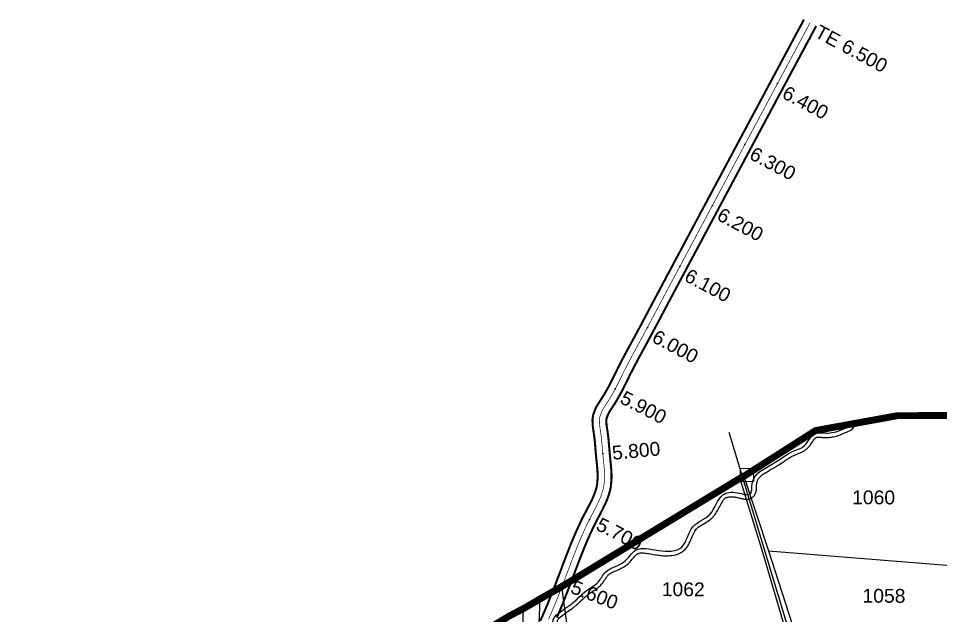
# Model space of a CAD drawing. Header units: inches. Extents: x 177544 to 239871, y 1610424 to 1630335.
# Drawn here: x 184402 to 185735, y 1623132 to 1623996 of the extents above; entities that cross this region are included whole.
import ezdxf
from ezdxf.enums import TextEntityAlignment as Align

# ---------------------------------------------------------------- set-up
doc = ezdxf.new("R2010")
doc.units = ezdxf.units.IN
doc.header["$MEASUREMENT"] = 0
doc.linetypes.add('DASHED2', pattern=[0.375, 0.25, -0.125])
doc.linetypes.add('HIDDEN2', pattern=[0.1875, 0.125, -0.0625])
for name, color, linetype in [('BOUNDRY STONES', 240, 'Continuous'), ('CANAL1', 7, 'Continuous'), ('CSMark', 72, 'Continuous'), ('PLOT', 7, 'Continuous'), ('PLOT NO', 7, 'Continuous'), ('ROAD', 1, 'Continuous'), ('STREAM', 4, 'Continuous'), ('VILLAGE BOUNDRY', 5, 'Continuous')]:
    doc.layers.add(name, color=color, linetype=linetype)
doc.styles.get("Standard").update_dxf_attribs({"font": 'arial.ttf'})

msp = doc.modelspace()

# ---------------------------------------------------------------- linework, layer by layer
at = {"layer": 'BOUNDRY STONES'}
msp.add_lwpolyline([(185446.2, 1623345.3), (185464.4, 1623345.8), (185465, 1623326.5), (185446.8, 1623325.9)], close=True, dxfattribs=at)
at = {"layer": 'CANAL1', "color": 6, "linetype": 'ByBlock', "ltscale": 2, "const_width": 3}
for points in [[(185156.4, 1623124.6), (185159.3, 1623130.9), (185162.1, 1623137.3), (185164.9, 1623143.8), (185167.6, 1623150.2), (185170.2, 1623156.7), (185172.8, 1623163.2), (185175.4, 1623169.7), (185178, 1623176.3), (185180.5, 1623182.9), (185181.7, 1623186.2), (185185.5, 1623196), (185187.9, 1623202.6), (185190.4, 1623209.2), (185192.9, 1623215.8), (185195.5, 1623222.5), (185198.1, 1623229.1), (185200.7, 1623235.7), (185203.5, 1623242.4), (185206.3, 1623249), (185209.2, 1623255.6), (185212.2, 1623262.2), (185215.3, 1623268.8), (185218.5, 1623275.4), (185220.7, 1623279.6), (185225.3, 1623288.3), (185228.5, 1623294.6), (185231.6, 1623300.7), (185234.2, 1623306.8), (185236.4, 1623312.7), (185238.1, 1623318.6), (185238.8, 1623322.5), (185239.5, 1623330.6), (185239.5, 1623337), (185239, 1623344.9), (185238.5, 1623350.6), (185237.8, 1623357.6), (185237.1, 1623364.7), (185236.6, 1623369.6), (185235.9, 1623378.8), (185235.3, 1623385.7), (185234.3, 1623394), (185233.4, 1623399.5), (185232.4, 1623407.3), (185232, 1623415.6), (185232.9, 1623422.5), (185236.7, 1623432.6), (185240.9, 1623439.8), (185246, 1623447.6), (185248.8, 1623451.9), (185252.2, 1623457.9), (185255.5, 1623463.8), (185258.7, 1623469.9), (185261.8, 1623476.1), (185264.8, 1623482.4), (185268.9, 1623490.8), (185271.2, 1623495.1), (185274.4, 1623501.5), (185277.8, 1623507.8), (185281.1, 1623514.1), (185284.5, 1623520.4), (185287.9, 1623526.6), (185292.6, 1623535.2), (185294.7, 1623539.1), (185298, 1623545.3), (185301.4, 1623551.5), (185304.7, 1623557.7), (185308, 1623564), (185311.3, 1623570.2), (185314.6, 1623576.5), (185317.9, 1623582.7), (185321.2, 1623589), (185324.5, 1623595.2), (185327.8, 1623601.3), (185331.2, 1623607.7), (185334.5, 1623614), (185337.8, 1623620.2), (185341.1, 1623626.5), (185344.5, 1623632.7), (185347.8, 1623639), (185351.1, 1623645.2), (185354.5, 1623651.5), (185357.8, 1623657.7), (185361.2, 1623664), (185363.1, 1623667.5), (185367.8, 1623676.5), (185371.2, 1623682.7), (185374.5, 1623689), (185377.8, 1623695.2), (185381.1, 1623701.4), (185384.5, 1623707.7), (185387.8, 1623713.9), (185391.1, 1623720.2), (185394.5, 1623726.4), (185398.4, 1623733.7), (185401.1, 1623738.9), (185404.5, 1623745.2), (185407.8, 1623751.4), (185411.1, 1623757.7), (185414.5, 1623763.9), (185417.8, 1623770.1), (185421.1, 1623776.4), (185424.5, 1623782.6), (185427.8, 1623788.9), (185431.1, 1623795.1), (185434.5, 1623801.4), (185437.8, 1623807.6), (185441.1, 1623813.9), (185445.4, 1623821.9), (185447.8, 1623826.4), (185451.1, 1623832.6), (185454.5, 1623838.8), (185457.8, 1623845.1), (185461.1, 1623851.3), (185464.5, 1623857.6), (185467.8, 1623863.8), (185471.2, 1623870.1), (185474.5, 1623876.3), (185477.8, 1623882.5), (185480.8, 1623888.1), (185484.5, 1623895), (185487.8, 1623901.3), (185491.2, 1623907.5), (185494.5, 1623913.7), (185497.9, 1623920), (185501.2, 1623926.2), (185504.5, 1623932.5), (185507.9, 1623938.7), (185511.2, 1623945), (185514.6, 1623951.2), (185517.9, 1623957.4), (185521.2, 1623963.7), (185524.6, 1623969.9), (185527.9, 1623976.2), (185531.3, 1623982.4), (185534.6, 1623988.6), (185537.9, 1623994.9)], [(185180.5, 1623129.4), (185183.3, 1623136), (185186.1, 1623142.6), (185188.8, 1623149.2), (185191.4, 1623155.8), (185194, 1623162.5), (185196.6, 1623169.1), (185199.2, 1623175.7), (185200.4, 1623179.1), (185204.2, 1623189), (185206.6, 1623195.6), (185209.1, 1623202.1), (185211.6, 1623208.7), (185214.1, 1623215.2), (185216.7, 1623221.7), (185219.3, 1623228.2), (185221.9, 1623234.7), (185224.6, 1623241.1), (185227.4, 1623247.5), (185230.3, 1623253.8), (185233.3, 1623260.1), (185236.4, 1623266.4), (185238.4, 1623270.4), (185243, 1623279), (185246.4, 1623285.6), (185249.7, 1623292.3), (185252.8, 1623299.3), (185255.5, 1623306.5), (185257.6, 1623314), (185258.7, 1623319.7), (185259.5, 1623329.8), (185259.5, 1623337.7), (185259, 1623346.3), (185258.4, 1623352.5), (185257.7, 1623359.6), (185257, 1623366.6), (185256.6, 1623371.4), (185255.8, 1623380.5), (185255.2, 1623387.7), (185254.1, 1623396.7), (185253.2, 1623402.4), (185252.3, 1623409), (185252.1, 1623414.8), (185252.4, 1623417.7), (185254.8, 1623424), (185257.8, 1623429.2), (185262.8, 1623436.7), (185265.8, 1623441.5), (185269.6, 1623448), (185273.2, 1623454.5), (185276.5, 1623460.9), (185279.7, 1623467.3), (185282.8, 1623473.6), (185286.8, 1623481.8), (185289, 1623486), (185292.2, 1623492.2), (185295.4, 1623498.4), (185298.7, 1623504.6), (185302.1, 1623510.8), (185305.5, 1623517.1), (185310.2, 1623525.7), (185312.3, 1623529.6), (185315.6, 1623535.8), (185319, 1623542.1), (185322.3, 1623548.3), (185325.7, 1623554.6), (185329, 1623560.8), (185332.3, 1623567.1), (185335.6, 1623573.4), (185338.9, 1623579.6), (185342.2, 1623585.9), (185345.5, 1623592), (185348.8, 1623598.4), (185352.2, 1623604.6), (185355.5, 1623610.9), (185358.8, 1623617.1), (185362.1, 1623623.3), (185365.5, 1623629.6), (185368.8, 1623635.8), (185372.1, 1623642.1), (185375.5, 1623648.3), (185378.8, 1623654.6), (185380.7, 1623658.1), (185385.5, 1623667.1), (185388.8, 1623673.3), (185392.1, 1623679.5), (185395.5, 1623685.8), (185398.8, 1623692), (185402.1, 1623698.3), (185405.5, 1623704.5), (185408.8, 1623710.8), (185412.1, 1623717), (185416, 1623724.3), (185418.8, 1623729.5), (185422.1, 1623735.8), (185425.4, 1623742), (185428.8, 1623748.2), (185432.1, 1623754.5), (185435.4, 1623760.7), (185438.8, 1623767), (185442.1, 1623773.2), (185445.4, 1623779.5), (185448.8, 1623785.7), (185452.1, 1623792), (185455.4, 1623798.2), (185458.8, 1623804.4), (185463.1, 1623812.5), (185465.4, 1623816.9), (185468.8, 1623823.2), (185472.1, 1623829.4), (185475.4, 1623835.7), (185478.8, 1623841.9), (185482.1, 1623848.1), (185485.4, 1623854.4), (185488.8, 1623860.6), (185492.1, 1623866.9), (185495.5, 1623873.1), (185498.4, 1623878.7), (185502.1, 1623885.6), (185505.5, 1623891.8), (185508.8, 1623898.1), (185512.2, 1623904.3), (185515.5, 1623910.6), (185518.8, 1623916.8), (185522.2, 1623923), (185525.5, 1623929.3), (185528.9, 1623935.5), (185532.2, 1623941.8), (185535.5, 1623948), (185538.9, 1623954.2), (185542.2, 1623960.5), (185545.6, 1623966.7), (185548.9, 1623973), (185552.2, 1623979.2), (185555.6, 1623985.4)]]:
    msp.add_lwpolyline(points, dxfattribs=at)
at = {"layer": 'CANAL1', "color": 1, "linetype": 'HIDDEN2', "ltscale": 2, "const_width": 1}
msp.add_lwpolyline([(185168.5, 1623126.9), (185171.3, 1623133.3), (185174.1, 1623139.9), (185176.8, 1623146.4), (185179.5, 1623153), (185182.1, 1623159.5), (185184.7, 1623166.1), (185187.3, 1623172.7), (185189.8, 1623179.3), (185191.1, 1623182.7), (185194.8, 1623192.5), (185197.3, 1623199.1), (185199.8, 1623205.7), (185202.3, 1623212.3), (185204.8, 1623218.8), (185207.4, 1623225.4), (185210, 1623232), (185212.7, 1623238.5), (185215.5, 1623245), (185218.3, 1623251.5), (185221.2, 1623258), (185224.3, 1623264.5), (185227.5, 1623270.9), (185229.5, 1623275), (185234.1, 1623283.7), (185237.5, 1623290.1), (185240.6, 1623296.5), (185243.5, 1623303), (185245.9, 1623309.6), (185247.8, 1623316.3), (185248.7, 1623321.1), (185249.5, 1623330.2), (185249.5, 1623337.3), (185249, 1623345.6), (185248.5, 1623351.6), (185247.8, 1623358.6), (185247.1, 1623365.7), (185246.6, 1623370.5), (185245.8, 1623379.7), (185245.2, 1623386.7), (185244.2, 1623395.4), (185243.3, 1623401), (185242.3, 1623408.2), (185242.1, 1623415.2), (185242.7, 1623420.1), (185245.7, 1623428.3), (185249.3, 1623434.5), (185254.4, 1623442.2), (185257.3, 1623446.7), (185260.9, 1623452.9), (185264.3, 1623459.2), (185267.6, 1623465.4), (185270.7, 1623471.7), (185273.8, 1623478), (185277.9, 1623486.3), (185280.1, 1623490.6), (185283.3, 1623496.9), (185286.6, 1623503.1), (185289.9, 1623509.4), (185293.3, 1623515.6), (185296.7, 1623521.8), (185301.4, 1623530.4), (185303.5, 1623534.3), (185306.8, 1623540.5), (185310.2, 1623546.8), (185313.5, 1623553), (185316.8, 1623559.3), (185320.2, 1623565.5), (185323.5, 1623571.8), (185326.8, 1623578), (185330.1, 1623584.3), (185333.4, 1623590.5), (185336.6, 1623596.6), (185340, 1623603), (185343.3, 1623609.3), (185346.6, 1623615.5), (185350, 1623621.8), (185353.3, 1623628), (185356.6, 1623634.3), (185360, 1623640.5), (185363.3, 1623646.8), (185366.6, 1623653), (185370, 1623659.3), (185371.9, 1623662.8), (185376.6, 1623671.8), (185380, 1623678), (185383.3, 1623684.3), (185386.6, 1623690.5), (185390, 1623696.7), (185393.3, 1623703), (185396.6, 1623709.2), (185400, 1623715.5), (185403.3, 1623721.7), (185407.2, 1623729), (185410, 1623734.2), (185413.3, 1623740.5), (185416.6, 1623746.7), (185420, 1623752.9), (185423.3, 1623759.2), (185426.6, 1623765.4), (185429.9, 1623771.7), (185433.3, 1623777.9), (185436.6, 1623784.2), (185439.9, 1623790.4), (185443.3, 1623796.7), (185446.6, 1623802.9), (185449.9, 1623809.2), (185454.3, 1623817.2), (185456.6, 1623821.6), (185459.9, 1623827.9), (185463.3, 1623834.1), (185466.6, 1623840.4), (185470, 1623846.6), (185473.3, 1623852.9), (185476.6, 1623859.1), (185480, 1623865.3), (185483.3, 1623871.6), (185486.6, 1623877.8), (185489.6, 1623883.4), (185493.3, 1623890.3), (185496.7, 1623896.5), (185500, 1623902.8), (185503.3, 1623909), (185506.7, 1623915.3), (185510, 1623921.5), (185513.4, 1623927.8), (185516.7, 1623934), (185520, 1623940.2), (185523.4, 1623946.5), (185526.7, 1623952.7), (185530.1, 1623959), (185533.4, 1623965.2), (185536.7, 1623971.4), (185540.1, 1623977.7), (185543.4, 1623983.9), (185546.8, 1623990.2)], dxfattribs=at)
at = {"layer": 'CSMark'}
for p in [(185499.6, 1623902), (185452.4, 1623813.8), (185405.4, 1623725.6), (185358.3, 1623637.4), (185311.4, 1623549), (185265, 1623460.4), (185247, 1623366.7), (185227.7, 1623271.4), (185189.7, 1623178.9)]:
    msp.add_point(p, dxfattribs=at)
at = {"layer": 'PLOT'}
for points in [[(185444.9, 1623330.8), (185477.7, 1623224.1), (185518.8, 1623084.6), (185521.1, 1623070.8), (185576.1, 1622896.3), (185621.2, 1622783.9), (185638.9, 1622715.5), (185653.1, 1622662.3), (185575.1, 1622656.6), (185547.5, 1622654), (185457.8, 1622640.7), (185439.5, 1622639.4), (185411.6, 1622641.1), (185368.3, 1622644.8), (185358.6, 1622646.6), (185314.6, 1622652.7), (185268.5, 1622657.7), (185186.2, 1622671.2), (185160.7, 1622680.2), (185154.5, 1622680.9), (185137.1, 1622682.6), (185123.8, 1622683.3), (185116.4, 1622684.8), (185132.4, 1623142.6)], [(185451, 1623334), (185486.6, 1623226), (185521, 1623120)], [(185486.6, 1623226), (185797.8, 1623201.1)], [(185296.2, 1623071.1), (185201.2, 1623076.8), (185187.5, 1623174.3)], [(185137.1, 1622682.6), (185156.5, 1623156.6)]]:
    msp.add_lwpolyline(points, dxfattribs=at)
at = {"layer": 'ROAD'}
msp.add_lwpolyline([(184294.7, 1621318.5), (184443, 1621326.4), (184486.6, 1621330.2), (184496.1, 1621425.2), (184507.4, 1621431.4), (184649.5, 1621449.9), (184806.2, 1621474.5), (184881.5, 1621487.9), (185124.6, 1621572.7), (185366.5, 1621683), (185409.4, 1621701), (185501.6, 1621711.7), (185485.9, 1621860.7), (185473.2, 1621963.1), (185474.9, 1622064.6), (185454.2, 1622231.8), (185471.7, 1622287.2), (185542.4, 1622521.7), (185555.7, 1622562.2), (185655.8, 1622659.1), (185655.7, 1622674.5), (185601.2, 1622857.3), (185538.9, 1623034.8), (185429.7, 1623397.5)], dxfattribs=at)
at = {"layer": 'STREAM'}
msp.add_open_spline([(185004, 1622928.1), (185004, 1622928.1), (185011, 1622928.3), (185012.6, 1622930.8), (185013.5, 1622932.1), (185014.9, 1622934), (185015.5, 1622934.7), (185016.5, 1622935.8), (185017, 1622936.3), (185018, 1622937.2), (185018.6, 1622937.7), (185020.3, 1622939.1), (185021.6, 1622939.9), (185026.5, 1622942.8), (185030.6, 1622944.7), (185039.4, 1622948.9), (185043.8, 1622951), (185052.6, 1622955.9), (185057, 1622958.7), (185062.5, 1622963.1), (185064, 1622964.4), (185066.2, 1622966.5), (185067.1, 1622967.4), (185068.7, 1622969.1), (185069.4, 1622969.9), (185071.6, 1622972.4), (185073, 1622973.9), (185075.4, 1622976.4), (185076.4, 1622977.5), (185078.2, 1622979), (185078.9, 1622979.6), (185080.1, 1622980.5), (185080.5, 1622980.8), (185081.9, 1622981.6), (185083, 1622982.1), (185085.5, 1622983.1), (185086.9, 1622983.7), (185090.6, 1622984.9), (185093, 1622985.7), (185097.9, 1622987.7), (185100.6, 1622988.9), (185104, 1622991.2), (185104.8, 1622991.9), (185106.4, 1622993.3), (185107.2, 1622994), (185108.4, 1622995.5), (185109, 1622996.3), (185110.7, 1622998.6), (185111.5, 1623000.2), (185113.7, 1623004.9), (185114.7, 1623008), (185116.3, 1623013.8), (185117, 1623016.7), (185118.1, 1623020.3), (185118.4, 1623021.3), (185119.1, 1623023.4), (185119.6, 1623024.5), (185120.6, 1623026.8), (185121.1, 1623027.8), (185122.9, 1623031.1), (185124.3, 1623033.2), (185128.7, 1623039.2), (185132.1, 1623043.2), (185137.3, 1623049.1), (185138.9, 1623050.9), (185141.7, 1623054.3), (185143, 1623055.8), (185145.3, 1623058.7), (185146.4, 1623060.1), (185149.6, 1623064.1), (185151.6, 1623066.5), (185155.4, 1623070.1), (185157, 1623071.4), (185159.4, 1623072.9), (185160.1, 1623073.2), (185161.3, 1623073.8), (185161.8, 1623074), (185163.9, 1623074.7), (185165.7, 1623075.2), (185169.7, 1623076.2), (185171.9, 1623076.8), (185175.9, 1623078.2), (185177.8, 1623079), (185181.1, 1623080.9), (185182.6, 1623082), (185184.7, 1623084.2), (185185.4, 1623085), (185186.6, 1623086.8), (185187.1, 1623087.7), (185188.8, 1623091.2), (185189.5, 1623093.9), (185189.9, 1623097.9), (185189.9, 1623099.3), (185189.7, 1623102.4), (185189.4, 1623104.1), (185188.7, 1623107.2), (185188.2, 1623108.6), (185186.7, 1623112.6), (185185.6, 1623115), (185183.6, 1623119.1), (185182.7, 1623120.9), (185181.8, 1623123.2), (185181.5, 1623123.9), (185181.4, 1623124.7), (185181.4, 1623124.9), (185181.4, 1623125), (185181.4, 1623125.1), (185181.4, 1623125.2), (185181.4, 1623125.3), (185181.5, 1623125.6), (185181.6, 1623126), (185182.3, 1623127), (185182.8, 1623127.7), (185184.1, 1623129.1), (185185, 1623129.9), (185188, 1623132.6), (185190.8, 1623134.5), (185196.7, 1623138.6), (185199.9, 1623140.7), (185204.2, 1623143.9), (185205.4, 1623144.8), (185207.7, 1623146.7), (185208.8, 1623147.6), (185211.9, 1623150.4), (185213.8, 1623152.2), (185217.3, 1623155.5), (185218.9, 1623157), (185222, 1623159.9), (185223.6, 1623161.3), (185226.1, 1623163.2), (185226.9, 1623163.8), (185228.7, 1623165.1), (185229.7, 1623165.7), (185233.1, 1623167.9), (185235.7, 1623169.5), (185239.5, 1623172.4), (185240.7, 1623173.3), (185242.6, 1623175), (185243.4, 1623175.8), (185244.8, 1623177.3), (185245.5, 1623178.1), (185246.6, 1623179.5), (185247.2, 1623180.2), (185248.7, 1623182.4), (185249.6, 1623183.7), (185251.5, 1623186.7), (185252.5, 1623188.3), (185254, 1623190.2), (185254.5, 1623190.7), (185255.4, 1623191.7), (185256, 1623192.1), (185258.1, 1623193.7), (185260, 1623194.7), (185264.6, 1623196.8), (185267.3, 1623197.9), (185272.9, 1623200.4), (185276, 1623201.9), (185279.9, 1623204.5), (185280.8, 1623205.2), (185284.1, 1623207.8), (185286, 1623209.9), (185289.5, 1623213.9), (185291, 1623215.7), (185293.7, 1623218.9), (185294.9, 1623220.1), (185296.3, 1623221.3), (185296.7, 1623221.5), (185297.4, 1623222), (185297.9, 1623222.2), (185298.9, 1623222.6), (185299.5, 1623222.7), (185301.7, 1623223.1), (185303.6, 1623223.2), (185308.2, 1623222.9), (185310.9, 1623222.5), (185316.6, 1623221.5), (185319.6, 1623221), (185325.5, 1623220), (185328.1, 1623219.6), (185333.5, 1623219.1), (185336.1, 1623218.9), (185342.5, 1623218.9), (185346.1, 1623219.2), (185353.2, 1623220.5), (185356.7, 1623221.7), (185361.7, 1623224.5), (185363.2, 1623225.6), (185365.5, 1623227.6), (185366.3, 1623228.4), (185367.7, 1623230.1), (185368.4, 1623230.9), (185370.2, 1623233.5), (185371.2, 1623235.2), (185373.7, 1623240.3), (185375, 1623243.6), (185377.4, 1623249.6), (185378.6, 1623252.3), (185380.5, 1623255.5), (185381.2, 1623256.5), (185382.2, 1623257.8), (185382.7, 1623258.3), (185383.7, 1623259.2), (185384.3, 1623259.7), (185386.8, 1623261.6), (185389.3, 1623263.1), (185395, 1623266.4), (185398.1, 1623268.2), (185402.7, 1623271.7), (185404.2, 1623273), (185406.6, 1623275.4), (185407.4, 1623276.3), (185409, 1623278.3), (185409.7, 1623279.3), (185411.7, 1623282.3), (185412.9, 1623284.3), (185415.4, 1623289), (185416.7, 1623291.7), (185419.3, 1623296.4), (185420.5, 1623298.4), (185422.2, 1623300.6), (185422.8, 1623301.2), (185423.7, 1623302), (185424.1, 1623302.3), (185425, 1623302.8), (185425.4, 1623303.1), (185427.2, 1623303.8), (185428.8, 1623304.2), (185432.5, 1623304.4), (185434.7, 1623304.4), (185438.1, 1623303.9), (185439, 1623303.7), (185440.9, 1623303.3), (185442, 1623303), (185444.8, 1623302.4), (185446.5, 1623301.9), (185449.8, 1623301.3), (185451.4, 1623301), (185454.3, 1623300.8), (185455.6, 1623300.8), (185458.2, 1623301.2), (185459.4, 1623301.4), (185462, 1623302.4), (185463.3, 1623303.2), (185465.1, 1623304.9), (185465.8, 1623305.6), (185466.7, 1623307), (185467.1, 1623307.7), (185468.1, 1623309.8), (185468.5, 1623311.1), (185469, 1623313.5), (185469.1, 1623314.6), (185469.3, 1623316.7), (185469.3, 1623317.7), (185469.4, 1623320.2), (185469.5, 1623321.6), (185469.6, 1623323.3), (185469.7, 1623323.8), (185469.8, 1623324.6), (185469.9, 1623325), (185470.1, 1623326.2), (185470.4, 1623326.9), (185471.2, 1623329), (185472, 1623330.3), (185474.1, 1623332.9), (185475.4, 1623334.2), (185478.5, 1623336.7), (185480.3, 1623337.9), (185485.3, 1623341.1), (185488.8, 1623343), (185493.8, 1623345.8), (185495.2, 1623346.6), (185498, 1623348.3), (185499.3, 1623349.1), (185503.2, 1623351.6), (185505.7, 1623353.3), (185510.3, 1623356.4), (185512.5, 1623357.9), (185516.4, 1623360.4), (185518.2, 1623361.4), (185521.4, 1623363.2), (185522.9, 1623363.9), (185525.1, 1623364.9), (185525.7, 1623365.2), (185527.1, 1623365.7), (185527.8, 1623366), (185530.1, 1623366.9), (185531.8, 1623367.6), (185534.8, 1623368.9), (185536.2, 1623369.6), (185538.9, 1623371.3), (185540.4, 1623372.2), (185542.4, 1623373.9), (185543.1, 1623374.5), (185544.2, 1623375.7), (185544.8, 1623376.3), (185546.3, 1623378.1), (185547.2, 1623379.3), (185549.3, 1623382.3), (185550.4, 1623384), (185552.4, 1623387), (185553.4, 1623388.2), (185554.4, 1623389.3), (185554.7, 1623389.5), (185555.1, 1623389.8), (185555.2, 1623389.9), (185555.4, 1623390), (185555.4, 1623390), (185555.6, 1623390.1), (185555.8, 1623390.1), (185556.2, 1623390.3), (185556.6, 1623390.3), (185558.2, 1623390.5), (185559.7, 1623390.5), (185563.3, 1623390.3), (185565.4, 1623390.2), (185568.7, 1623390), (185569.8, 1623390), (185572.1, 1623390), (185573.2, 1623390.1), (185576.5, 1623390.4), (185578.6, 1623390.7), (185586.5, 1623392.4), (185591.7, 1623394.4), (185599.2, 1623397.8), (185601.9, 1623399.1), (185607, 1623401.6), (185609.5, 1623402.9), (185613.4, 1623411.1)], degree=3, knots=[0, 0, 0, 0, 0.909021, 0.909021, 1.956011, 1.956011, 2.659434, 2.659434, 3.235033, 3.235033, 3.810632, 3.810632, 4.961831, 4.961831, 7.743513, 7.743513, 10.525196, 10.525196, 13.306878, 13.306878, 14.308517, 14.308517, 14.933248, 14.933248, 15.557979, 15.557979, 16.807441, 16.807441, 17.834783, 17.834783, 18.57276, 18.57276, 19.043572, 19.043572, 19.985197, 19.985197, 20.926821, 20.926821, 22.300359, 22.300359, 23.673896, 23.673896, 24.139622, 24.139622, 24.560861, 24.560861, 24.982101, 24.982101, 25.824581, 25.824581, 27.446219, 27.446219, 29.067858, 29.067858, 29.755092, 29.755092, 30.612675, 30.612675, 31.470259, 31.470259, 33.185425, 33.185425, 36.458946, 36.458946, 37.859489, 37.859489, 38.915388, 38.915388, 39.971287, 39.971287, 42.029504, 42.029504, 43.723589, 43.723589, 44.338573, 44.338573, 44.832763, 44.832763, 45.981665, 45.981665, 47.130566, 47.130566, 47.992515, 47.992515, 48.68863, 48.68863, 49.057672, 49.057672, 49.426714, 49.426714, 50.454338, 50.454338, 50.97618, 50.97618, 51.633004, 51.633004, 52.289829, 52.289829, 53.562483, 53.562483, 54.835138, 54.835138, 55.653743, 55.653743, 56.121714, 56.121714, 56.488476, 56.488476, 56.855237, 56.855237, 57.736344, 57.736344, 58.61745, 58.61745, 59.498557, 59.498557, 61.373469, 61.373469, 63.24838, 63.24838, 63.993834, 63.993834, 64.739288, 64.739288, 66.230197, 66.230197, 67.61912, 67.61912, 69.081815, 69.081815, 69.82688, 69.82688, 70.571946, 70.571946, 72.262655, 72.262655, 72.993836, 72.993836, 73.501523, 73.501523, 73.941111, 73.941111, 74.380699, 74.380699, 75.259876, 75.259876, 76.47735, 76.47735, 77.180626, 77.180626, 77.883902, 77.883902, 79.558262, 79.558262, 81.232622, 81.232622, 82.906982, 82.906982, 83.417468, 83.417468, 84.770106, 84.770106, 86.122744, 86.122744, 87.475381, 87.475381, 88.004787, 88.004787, 88.742949, 88.742949, 89.481112, 89.481112, 91.110359, 91.110359, 92.739607, 92.739607, 94.368854, 94.368854, 95.658312, 95.658312, 96.94777, 96.94777, 98.678042, 98.678042, 100.408313, 100.408313, 101.267831, 101.267831, 101.759913, 101.759913, 102.251996, 102.251996, 103.236161, 103.236161, 105.121939, 105.121939, 107.007718, 107.007718, 107.989357, 107.989357, 108.608524, 108.608524, 109.227691, 109.227691, 111.141709, 111.141709, 113.055727, 113.055727, 113.975405, 113.975405, 114.556115, 114.556115, 115.136826, 115.136826, 116.298246, 116.298246, 117.980645, 117.980645, 119.663044, 119.663044, 120.503002, 120.503002, 121.151878, 121.151878, 121.800755, 121.800755, 123.317257, 123.317257, 124.833759, 124.833759, 125.381913, 125.381913, 125.930067, 125.930067, 126.765747, 126.765747, 127.452837, 127.452837, 127.973582, 127.973582, 128.373712, 128.373712, 128.773842, 128.773842, 129.001521, 129.001521, 129.2292, 129.2292, 129.712524, 129.712524, 130.195848, 130.195848, 130.679172, 130.679172, 131.466514, 131.466514, 131.813173, 131.813173, 132.159833, 132.159833, 132.853151, 132.853151, 134.295073, 134.295073, 135.736994, 135.736994, 137.178916, 137.178916, 139.409197, 139.409197, 140.272052, 140.272052, 141.134907, 141.134907, 142.860618, 142.860618, 144.499124, 144.499124, 145.855457, 145.855457, 147.010194, 147.010194, 147.488839, 147.488839, 147.967484, 147.967484, 148.924774, 148.924774, 149.643793, 149.643793, 150.391377, 150.391377, 150.740708, 150.740708, 151.09004, 151.09004, 151.788702, 151.788702, 152.914681, 152.914681, 154.04066, 154.04066, 154.569175, 154.569175, 154.941053, 154.941053, 155.229427, 155.229427, 155.517801, 155.517801, 156.094549, 156.094549, 157.226582, 157.226582, 158.358616, 158.358616, 158.887102, 158.887102, 159.415588, 159.415588, 160.47256, 160.47256, 163.442563, 163.442563, 165.137516, 165.137516, 166.793479, 166.793479, 166.793479, 166.793479], dxfattribs=at)
for points in [[(185453.1, 1622906.6), (185480.1, 1622907.7), (185522.1, 1622907.7), (185534, 1622911.1), (185568.7, 1622916.6), (185608.4, 1622906.4), (185652.6, 1622893.3), (185689.3, 1622884.5), (185723.6, 1622871.7), (185751.9, 1622858.7), (185792.7, 1622861.4), (185819.7, 1622863.1), (185826.1, 1622879.8), (185817.9, 1622921.3), (185803.4, 1622976.7), (185810.8, 1623012.2), (185834.7, 1623046.6), (185852.7, 1623068.1), (185872.1, 1623111.3), (185880.6, 1623160.4), (185897.1, 1623232.9), (185910.4, 1623290.5), (185921.1, 1623348.9), (185930.7, 1623398.2), (185934.7, 1623410.8)], [(185003.9, 1622928), (185012.1, 1622939.6), (185033.2, 1622952.5), (185061.9, 1622970.5), (185078.5, 1622986.4), (185102.1, 1622997.2), (185112.6, 1623023.3), (185137.7, 1623058.6), (185160.2, 1623079.8), (185180.7, 1623088.6), (185183, 1623098.4), (185174.6, 1623122.9), (185200.8, 1623148.6), (185223.5, 1623168.5), (185240.2, 1623180.9), (185250.7, 1623195.2), (185278.1, 1623210.5), (185294.4, 1623227), (185327.4, 1623226.6), (185361.3, 1623231.6), (185377.2, 1623260.9), (185401.7, 1623278.7), (185420.5, 1623306.9), (185441.7, 1623310.2), (185460.8, 1623308.8), (185463, 1623323.2), (185493.5, 1623352.4), (185523.3, 1623370.6), (185538.6, 1623378.3), (185553.4, 1623395.6), (185572.5, 1623396.5), (185595.7, 1623402.8), (185609.9, 1623409.7)]]:
    msp.add_spline(points, degree=3, dxfattribs=at)
at = {"layer": 'VILLAGE BOUNDRY', "color": 5, "linetype": 'DASHED2', "ltscale": 50}
msp.add_lwpolyline([(185023.5, 1623078.9, 10, 10, 0), (185111.3, 1623131.5, 10, 10, 0), (185132.4, 1623142.6, 10, 10, 0), (185156.5, 1623156.6, 10, 10, 0), (185187.5, 1623174.3, 10, 10, 0), (185444.9, 1623330.8, 10, 10, 0), (185451, 1623334, 10, 10, 0), (185554.7, 1623400.1, 10, 10, 0), (185672.9, 1623421.6, 10, 10, 0), (185818, 1623422.1, 10, 10, 0), (185925.2, 1623402, 10, 10, 0), (185965.6, 1623393, 10, 10, 0), (186042.2, 1623368.7, 10, 10, 0), (186143.9, 1623348.3, 10, 10, 0), (186209.6, 1623333.8, 10, 10, 0), (186299.9, 1623318.9, 10, 10, 0), (186357.8, 1623278.7, 10, 10, 0), (186397, 1623266.6, 10, 10, 0), (186566.8, 1623175.6, 10, 10, 0), (186635.6, 1623129.9, 10, 10, 0), (186649.2, 1623119.6, 10, 10, 0)], format="xyseb", dxfattribs=at)

# ---------------------------------------------------------------- texts
at = {"layer": 'CSMark', "color": 1}
for s, rotation, p in [('TE 6.500 ', 331.8395, (185556.5, 1623979.3)), ('6.400', 331.8512, (185509.3, 1623891.1)), ('6.300', 331.897, (185462.1, 1623802.9)), ('6.200', 331.9264, (185415.1, 1623714.7)), ('6.100', 331.9158, (185368, 1623626.5)), ('6.000', 331.9029, (185321.1, 1623538.1)), ('5.900', 332.6394, (185274.8, 1623449.7)), ('5.800', 5.3999, (185260.4, 1623367.7)), ('5.700', 332.982, (185240, 1623266.4)), ('5.600', 339.0429, (185202.4, 1623175))]:
    msp.add_text(s, height=20, rotation=rotation, dxfattribs=at).set_placement(p, align=Align.MIDDLE_LEFT)
at = {"layer": 'PLOT NO'}
for s, p in [('1060', (185638.6, 1623303.4)), ('1062', (185363.3, 1623170.4)), ('1058', (185653.6, 1623161))]:
    msp.add_text(s, height=20, rotation=359.7684, dxfattribs=at).set_placement(p, align=Align.MIDDLE_CENTER)

doc.saveas('drawing.dxf')
